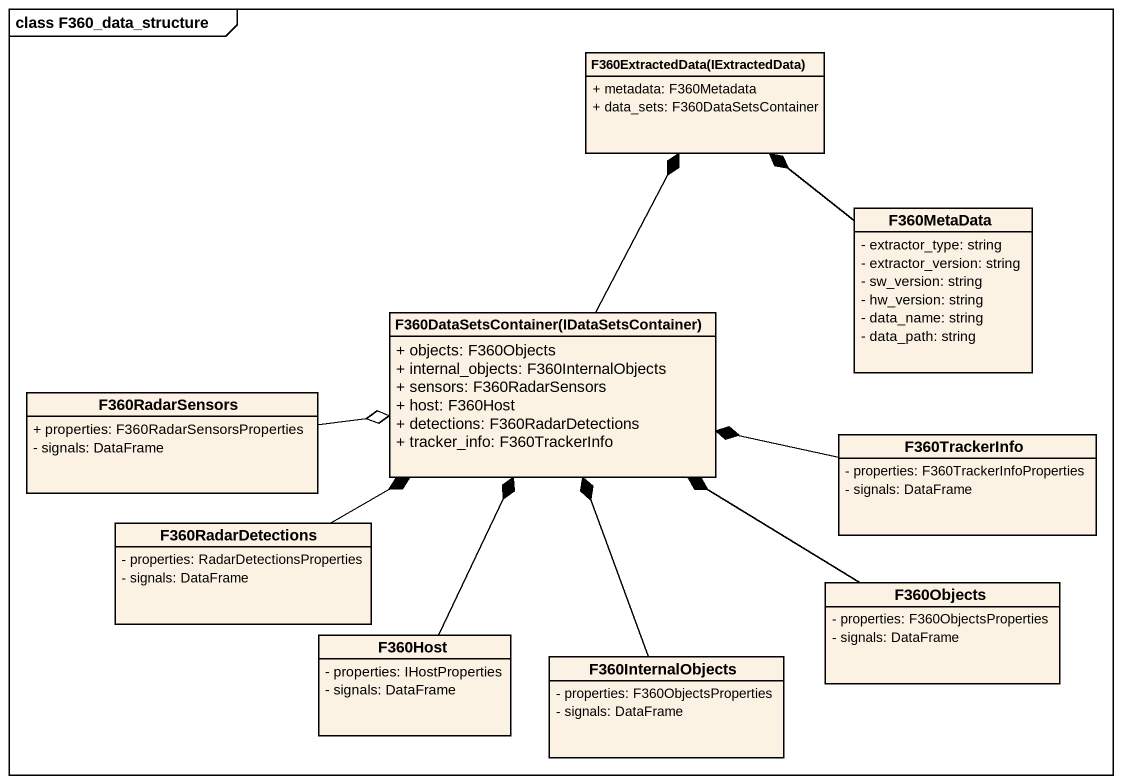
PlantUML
@startuml
mainframe class F360_data_structure
hide circle
hide empty members
skinparam classAttributeIconSize 0
class "F360ExtractedData(IExtractedData)" as F360ExtractedData {
  + metadata: F360Metadata
  + data_sets: F360DataSetsContainer
}
class F360MetaData {
  - extractor_type: string
  - extractor_version: string
  - sw_version: string
  - hw_version: string
  - data_name: string
  - data_path: string
}
class "F360DataSetsContainer(IDataSetsContainer)" as F360DataSetsContainer {
  + objects: F360Objects
  + internal_objects: F360InternalObjects
  + sensors: F360RadarSensors
  + host: F360Host
  + detections: F360RadarDetections
  + tracker_info: F360TrackerInfo
}
class F360RadarSensors {
  + properties: F360RadarSensorsProperties
  - signals: DataFrame
}
class F360TrackerInfo {
  - properties: F360TrackerInfoProperties
  - signals: DataFrame
}
class F360RadarDetections {
  - properties: RadarDetectionsProperties
  - signals: DataFrame
}
class F360Objects {
  - properties: F360ObjectsProperties
  - signals: DataFrame
}
class F360Host {
  - properties: IHostProperties
  - signals: DataFrame
}
class F360InternalObjects {
  - properties: F360ObjectsProperties
  - signals: DataFrame
}
F360MetaData -up-* F360ExtractedData
F360DataSetsContainer -up-* F360ExtractedData
F360RadarSensors -right-o F360DataSetsContainer
F360TrackerInfo -left-* F360DataSetsContainer
F360RadarDetections -right-* F360DataSetsContainer
F360Objects -up-* F360DataSetsContainer
F360Host -up-* F360DataSetsContainer
F360InternalObjects -up-* F360DataSetsContainer
@enduml
